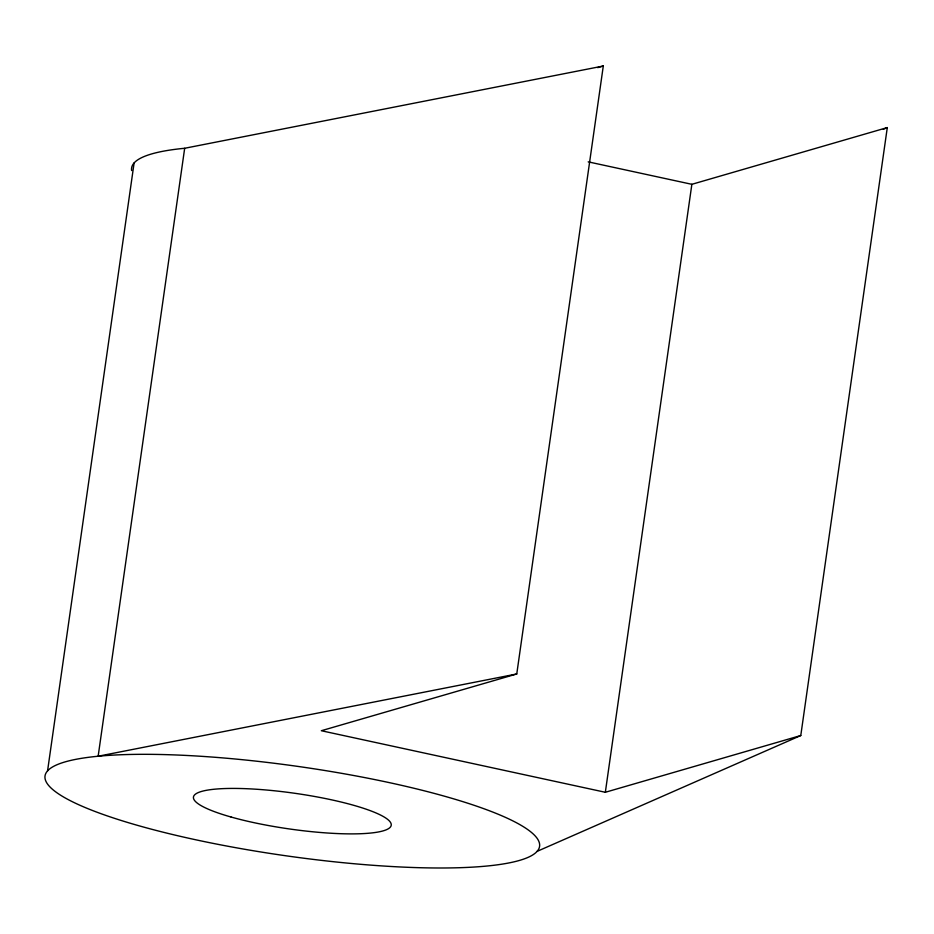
<?xml version="1.0" encoding="UTF-8"?>
<svg xmlns="http://www.w3.org/2000/svg" width="934" height="934" viewBox="0 0 934 934"><rect width="100%" height="100%" fill="white"/><g stroke="black" fill="none" stroke-linecap="round" stroke-linejoin="round"><path stroke-width="1.4" d="M47.564 770.924L134.099 162.96M184.675 148.273L98.152 756.236L516.759 673.974L603.294 66.01L184.675 148.273A249.74 45.077 8.1 0 0 131.636 170.56M516.759 673.974L321.331 730.727L605.337 792.277L691.861 184.313L887.3 127.573L800.777 735.537L537.085 851.376A249.74 45.077 8.1 0 1 139.131 825.819A249.74 45.077 8.1 0 1 200.763 756.271A249.74 45.077 8.1 0 1 537.085 851.376M883.307 129.324L887.3 127.573M597.702 67.633L603.294 66.01M605.337 792.277L800.777 735.537M588.198 161.851L691.861 184.313M231.048 817.016A99.891 18.038 8.1 0 0 390.225 827.244A99.891 18.038 8.1 0 0 255.706 789.195A99.891 18.038 8.1 0 0 231.048 817.016"/></g></svg>
